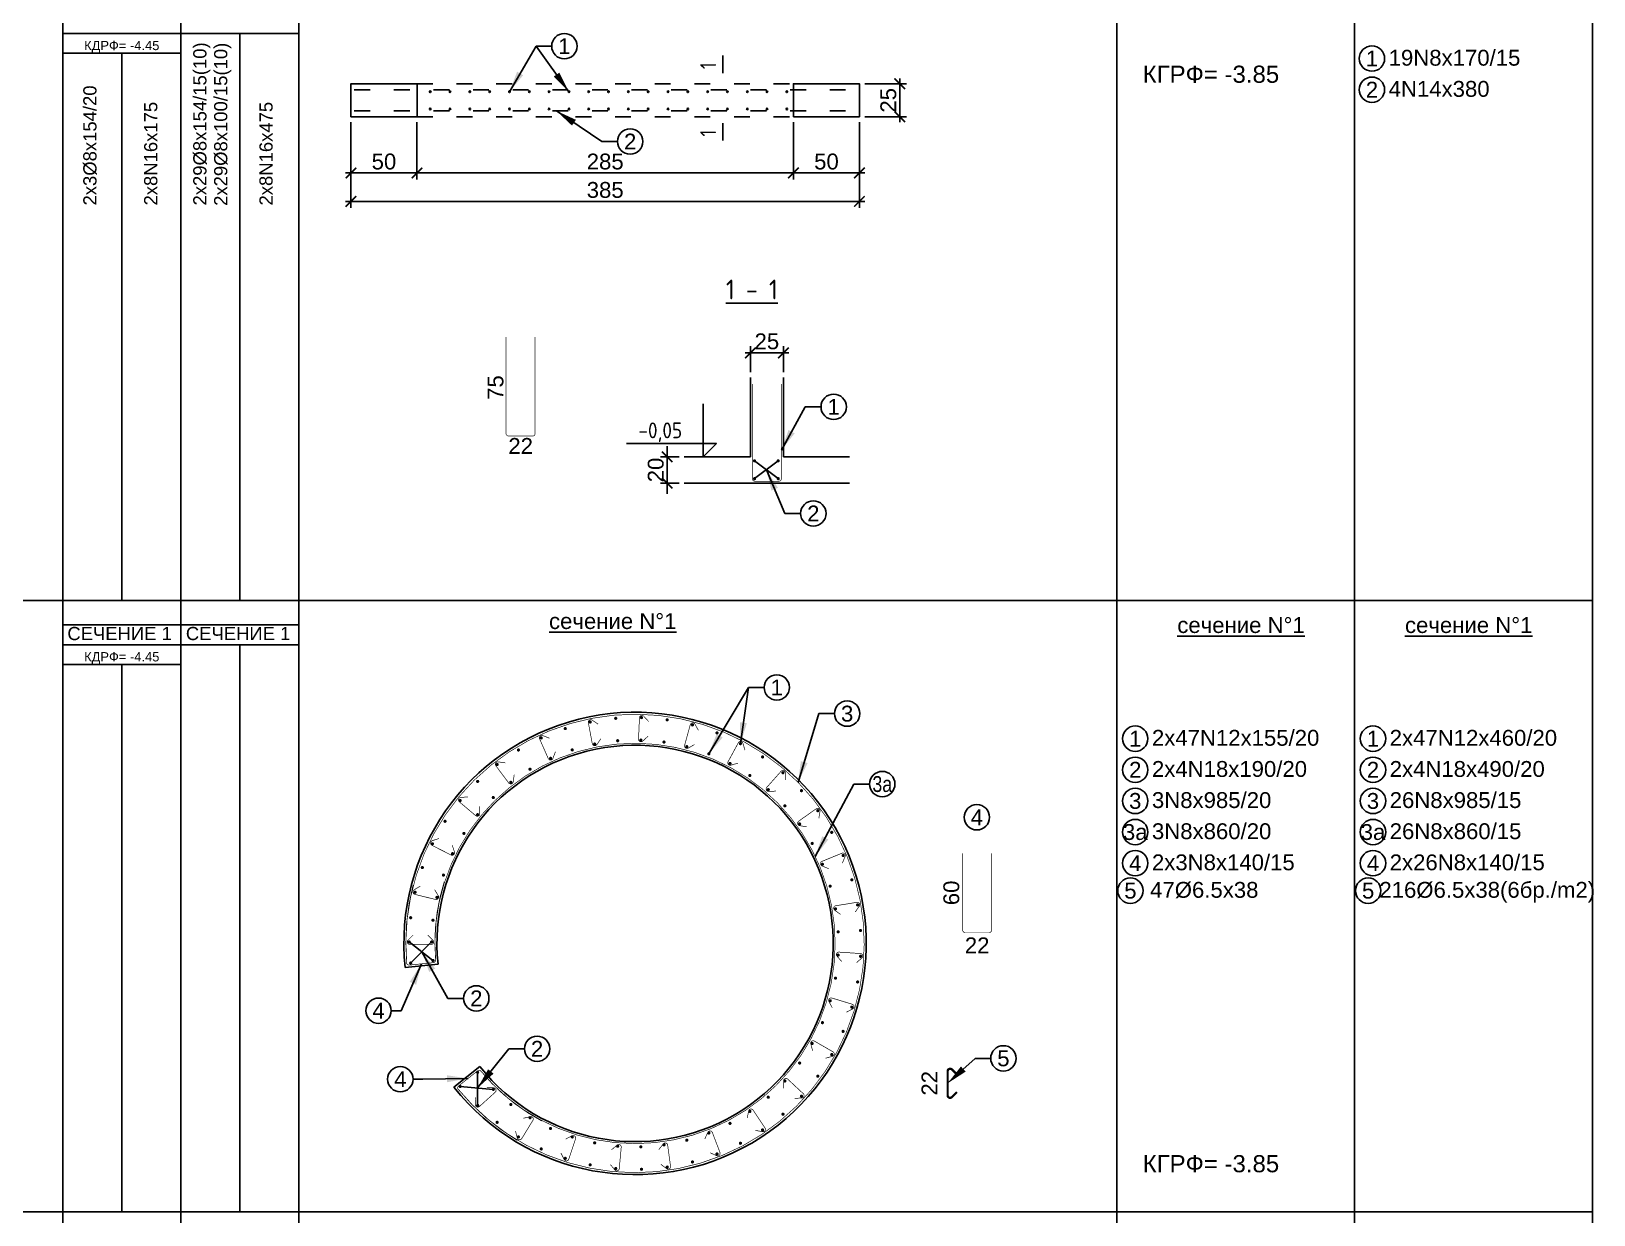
# Model space of a CAD drawing. Header units: millimetres. Extents: x 879 to 91735, y -13728 to 454.
# Drawn here: x 10263 to 11446, y -12273 to -11378 of the extents above; entities that cross this region are included whole.
import ezdxf
from ezdxf.enums import TextEntityAlignment as Align

# ---------------------------------------------------------------- set-up
doc = ezdxf.new("R2010")
doc.units = ezdxf.units.MM
doc.linetypes.add('ACAD_ISO03W100', pattern=[30, 12, -18])
for name, color, linetype in [('1K_SHA', 134, 'Continuous'), ('k_arm', 40, 'Continuous'), ('k_dim_arm', 54, 'Continuous'), ('k_nadpisi', 8, 'Continuous'), ('KTX', 1, 'Continuous'), ('KTXTXT', 4, 'Continuous')]:
    doc.layers.add(name, color=color, linetype=linetype)
doc.styles.add('ARIAL', font='ARIAL.TTF')
doc.styles.add('DIM', font='romans.shx', dxfattribs={"width": 0.85})
doc.styles.get("Standard").update_dxf_attribs({"font": 'TAHOMA.TTF'})
doc.dimstyles.new('k_', dxfattribs={"dimscale": 4, "dimtxt": 3, "dimasz": 2, "dimexe": 1.25, "dimexo": 1, "dimtad": 1, "dimdec": 1, "dimrnd": 0.5, "dimtxsty": 'Standard', "dimblk": 'ARCHTICK', "dimcen": 2.5, "dimdle": 1, "dimclrd": 8, "dimclre": 8, "dimclrt": 256, "dimadec": 1, "dimazin": 0, "dimtfac": 1, "dimtdec": 1, "dimtix": 1, "dimtmove": 0, "dimatfit": 3, "dimfxl": 0, "dimarcsym": 0})
doc.dimstyles.new('k_arm 1', dxfattribs={"dimscale": 5, "dimtxt": 2.4, "dimasz": 1.125, "dimexe": 1.25, "dimexo": 1.2, "dimgap": 1.6, "dimtad": 1, "dimdec": 0, "dimrnd": 0.5, "dimtxsty": 'Standard', "dimblk": 'ARCHTICK', "dimcen": 2.5, "dimse1": 1, "dimse2": 1, "dimsd1": 1, "dimsd2": 1, "dimclrd": 9, "dimclre": 8, "dimclrt": 256, "dimadec": 1, "dimazin": 0, "dimtfac": 1, "dimtdec": 0, "dimtix": 1, "dimtofl": 0, "dimtmove": 2, "dimatfit": 3, "dimfxl": 0, "dimarcsym": 0})
doc.dimstyles.new('k_zoni', dxfattribs={"dimscale": 4, "dimtxt": 2.5, "dimasz": 4, "dimexe": 0, "dimexo": 0, "dimtad": 1, "dimdec": 1, "dimrnd": 1, "dimtxsty": 'Standard', "dimcen": 2.5, "dimse1": 1, "dimse2": 1, "dimclrd": 256, "dimclre": 8, "dimclrt": 256, "dimadec": 1, "dimazin": 0, "dimtfac": 1, "dimtdec": 1, "dimtix": 1, "dimtmove": 0, "dimatfit": 3, "dimfxl": 0, "dimarcsym": 0})

# ---------------------------------------------------------------- blocks, each defined once
blk = doc.blocks.new('_ARCHTICK')
at = {"color": 0, "linetype": 'ByBlock', "const_width": 0.15}
blk.add_lwpolyline([(-0.5, -0.5), (0.5, 0.5)], dxfattribs=at)
blk = doc.blocks.new('*D1378')
at = {"layer": 'Defpoints', "color": 0}
for p in [(10505.2, -11442.5), (10555.2, -11442.5), (10555.2, -11485)]:
    blk.add_point(p, dxfattribs=at)
at = {"layer": 'k_nadpisi', "color": 8, "lineweight": -2}
for p, q in [((10505.2, -11446.5), (10505.2, -11490)), ((10555.2, -11446.5), (10555.2, -11490)), ((10501.2, -11485), (10559.2, -11485))]:
    blk.add_line(p, q, dxfattribs=at)
at = {"layer": 'k_nadpisi', "color": 8, "lineweight": -2, "xscale": 8, "yscale": 8, "zscale": 8, "rotation": 180}
blk.add_blockref('_ARCHTICK', (10505.2, -11485), dxfattribs=at)
at = {"layer": 'k_nadpisi', "color": 8, "lineweight": -2, "xscale": 8, "yscale": 8, "zscale": 8}
blk.add_blockref('_ARCHTICK', (10555.2, -11485), dxfattribs=at)
at = {"layer": 'k_nadpisi', "insert": (10530.2, -11476.4), "char_height": 12, "attachment_point": 5, "style": 'ARIAL'}
blk.add_mtext('50', dxfattribs=at)
blk = doc.blocks.new('*D1379')
at = {"layer": 'Defpoints', "color": 0}
for p in [(10555.2, -11442.5), (10840.2, -11442.5), (10840.2, -11485)]:
    blk.add_point(p, dxfattribs=at)
at = {"layer": 'k_nadpisi', "color": 8, "lineweight": -2}
for p, q in [((10555.2, -11446.5), (10555.2, -11490)), ((10840.2, -11446.5), (10840.2, -11490)), ((10551.2, -11485), (10844.2, -11485))]:
    blk.add_line(p, q, dxfattribs=at)
at = {"layer": 'k_nadpisi', "color": 8, "lineweight": -2, "xscale": 8, "yscale": 8, "zscale": 8, "rotation": 180}
blk.add_blockref('_ARCHTICK', (10555.2, -11485), dxfattribs=at)
at = {"layer": 'k_nadpisi', "color": 8, "lineweight": -2, "xscale": 8, "yscale": 8, "zscale": 8}
blk.add_blockref('_ARCHTICK', (10840.2, -11485), dxfattribs=at)
at = {"layer": 'k_nadpisi', "insert": (10697.7, -11476.4), "char_height": 12, "attachment_point": 5, "style": 'ARIAL'}
blk.add_mtext('285', dxfattribs=at)
blk = doc.blocks.new('*D1380')
at = {"layer": 'Defpoints', "color": 0}
for p in [(10840.2, -11442.5), (10890.2, -11442.5), (10890.2, -11485)]:
    blk.add_point(p, dxfattribs=at)
at = {"layer": 'k_nadpisi', "color": 8, "lineweight": -2}
for p, q in [((10840.2, -11446.5), (10840.2, -11490)), ((10890.2, -11446.5), (10890.2, -11490)), ((10836.2, -11485), (10894.2, -11485))]:
    blk.add_line(p, q, dxfattribs=at)
at = {"layer": 'k_nadpisi', "color": 8, "lineweight": -2, "xscale": 8, "yscale": 8, "zscale": 8, "rotation": 180}
blk.add_blockref('_ARCHTICK', (10840.2, -11485), dxfattribs=at)
at = {"layer": 'k_nadpisi', "color": 8, "lineweight": -2, "xscale": 8, "yscale": 8, "zscale": 8}
blk.add_blockref('_ARCHTICK', (10890.2, -11485), dxfattribs=at)
at = {"layer": 'k_nadpisi', "insert": (10865.2, -11476.4), "char_height": 12, "attachment_point": 5, "style": 'ARIAL'}
blk.add_mtext('50', dxfattribs=at)
blk = doc.blocks.new('*D1381')
at = {"layer": 'Defpoints', "color": 0}
for p in [(10505.2, -11442.5), (10890.2, -11442.5), (10890.2, -11506.5)]:
    blk.add_point(p, dxfattribs=at)
at = {"layer": 'k_nadpisi', "color": 8, "lineweight": -2}
for p, q in [((10505.2, -11446.5), (10505.2, -11511.5)), ((10890.2, -11446.5), (10890.2, -11511.5)), ((10501.2, -11506.5), (10894.2, -11506.5))]:
    blk.add_line(p, q, dxfattribs=at)
at = {"layer": 'k_nadpisi', "color": 8, "lineweight": -2, "xscale": 8, "yscale": 8, "zscale": 8, "rotation": 180}
blk.add_blockref('_ARCHTICK', (10505.2, -11506.5), dxfattribs=at)
at = {"layer": 'k_nadpisi', "color": 8, "lineweight": -2, "xscale": 8, "yscale": 8, "zscale": 8}
blk.add_blockref('_ARCHTICK', (10890.2, -11506.5), dxfattribs=at)
at = {"layer": 'k_nadpisi', "insert": (10697.7, -11497.9), "char_height": 12, "attachment_point": 5, "style": 'ARIAL'}
blk.add_mtext('385', dxfattribs=at)
blk = doc.blocks.new('*D1382')
at = {"layer": 'Defpoints', "color": 0}
for p in [(10890.2, -11417.5), (10890.2, -11442.5), (10920.7, -11442.5)]:
    blk.add_point(p, dxfattribs=at)
at = {"layer": 'k_nadpisi', "color": 8, "lineweight": -2}
for p, q in [((10920.7, -11413.5), (10920.7, -11446.5)), ((10894.2, -11417.5), (10925.7, -11417.5)), ((10894.2, -11442.5), (10925.7, -11442.5))]:
    blk.add_line(p, q, dxfattribs=at)
at = {"layer": 'k_nadpisi', "color": 8, "lineweight": -2, "xscale": 8, "yscale": 8, "zscale": 8}
for p, rotation in [((10920.7, -11417.5), 90), ((10920.7, -11442.5), 270)]:
    blk.add_blockref('_ARCHTICK', p, dxfattribs=dict(at, rotation=rotation))
at = {"layer": 'k_nadpisi', "insert": (10912.1, -11430), "char_height": 12, "attachment_point": 5, "rotation": 90, "style": 'ARIAL'}
blk.add_mtext('25', dxfattribs=at)
blk = doc.blocks.new('*D1397')
at = {"layer": 'Defpoints', "color": 0}
for p in [(10757.6, -11699.8), (10744.6, -11719.8), (10757.6, -11719.8)]:
    blk.add_point(p, dxfattribs=at)
at = {"layer": 'k_nadpisi', "color": 8, "lineweight": -2}
for p, q in [((10744.6, -11699.8), (10744.6, -11691.8)), ((10753.6, -11699.8), (10739.6, -11699.8)), ((10744.6, -11699.8), (10744.6, -11719.8)), ((10753.6, -11719.8), (10739.6, -11719.8)), ((10744.6, -11719.8), (10744.6, -11727.8))]:
    blk.add_line(p, q, dxfattribs=at)
at = {"layer": 'k_nadpisi', "color": 8, "lineweight": -2, "xscale": 8, "yscale": 8, "zscale": 8}
for p, rotation in [((10744.6, -11699.8), 270), ((10744.6, -11719.8), 90)]:
    blk.add_blockref('_ARCHTICK', p, dxfattribs=dict(at, rotation=rotation))
at = {"layer": 'k_nadpisi', "insert": (10736, -11709.8), "char_height": 12, "attachment_point": 5, "rotation": 90, "style": 'ARIAL'}
blk.add_mtext('20', dxfattribs=at)
blk = doc.blocks.new('*D1398')
at = {"layer": 'Defpoints', "color": 0}
for p in [(10832.6, -11621.2), (10807.6, -11639.8), (10832.6, -11639.8)]:
    blk.add_point(p, dxfattribs=at)
at = {"layer": 'k_nadpisi', "color": 8, "lineweight": -2}
for p, q in [((10807.6, -11635.8), (10807.6, -11616.2)), ((10832.6, -11635.8), (10832.6, -11616.2)), ((10803.6, -11621.2), (10836.6, -11621.2))]:
    blk.add_line(p, q, dxfattribs=at)
at = {"layer": 'k_nadpisi', "color": 8, "lineweight": -2, "xscale": 8, "yscale": 8, "zscale": 8, "rotation": 180}
blk.add_blockref('_ARCHTICK', (10807.6, -11621.2), dxfattribs=at)
at = {"layer": 'k_nadpisi', "color": 8, "lineweight": -2, "xscale": 8, "yscale": 8, "zscale": 8}
blk.add_blockref('_ARCHTICK', (10832.6, -11621.2), dxfattribs=at)
at = {"layer": 'k_nadpisi', "insert": (10820.1, -11612.5), "char_height": 12, "attachment_point": 5, "style": 'ARIAL'}
blk.add_mtext('25', dxfattribs=at)
blk = doc.blocks.new('*D1399')
at = {"layer": 'Defpoints', "color": 0}
for p in [(10622.7, -11609.1), (10622.7, -11684.1), (10633.7, -11684.1)]:
    blk.add_point(p, dxfattribs=at)
at = {"layer": 'k_nadpisi', "insert": (10614.7, -11647.4), "char_height": 12, "attachment_point": 5, "rotation": 90, "style": 'ARIAL'}
blk.add_mtext('75', dxfattribs=at)
blk = doc.blocks.new('*D1400')
at = {"layer": 'Defpoints', "color": 0}
for p in [(10622.7, -11682.2), (10644.7, -11682.2), (10644.7, -11705.7)]:
    blk.add_point(p, dxfattribs=at)
at = {"layer": 'k_nadpisi', "insert": (10633.7, -11691.6), "char_height": 12, "attachment_point": 5, "style": 'ARIAL'}
blk.add_mtext('22', dxfattribs=at)
blk = doc.blocks.new('*D1422')
at = {"layer": 'Defpoints', "color": 0}
for p in [(10968.3, -11999.9), (10968.3, -12059.9), (10979.3, -12059.9)]:
    blk.add_point(p, dxfattribs=at)
at = {"layer": 'k_nadpisi', "insert": (10959.8, -12029.9), "char_height": 12, "attachment_point": 5, "rotation": 90, "style": 'ARIAL'}
blk.add_mtext('60', dxfattribs=at)
blk = doc.blocks.new('*D1423')
at = {"layer": 'Defpoints', "color": 0}
for p in [(10968.3, -12043.1), (10990.3, -12043.1), (10990.3, -12083.7)]:
    blk.add_point(p, dxfattribs=at)
at = {"layer": 'k_nadpisi', "insert": (10979.3, -12069.6), "char_height": 12, "attachment_point": 5, "style": 'ARIAL'}
blk.add_mtext('22', dxfattribs=at)
blk = doc.blocks.new('*D1424')
at = {"layer": 'Defpoints', "color": 0}
for p in [(10958.8, -12163), (10957.2, -12185), (10958.8, -12185)]:
    blk.add_point(p, dxfattribs=at)
at = {"layer": 'k_nadpisi', "insert": (10943.2, -12174), "char_height": 12, "attachment_point": 5, "rotation": 90, "style": 'ARIAL'}
blk.add_mtext('22', dxfattribs=at)

msp = doc.modelspace()

# ---------------------------------------------------------------- linework, layer by layer
at = {"layer": '1K_SHA'}
for points in [[(10505.225, -11442.504), (10555.225, -11442.504), (10555.225, -11417.504), (10505.225, -11417.504)], [(10840.225, -11442.504), (10890.225, -11442.504), (10890.225, -11417.504), (10840.225, -11417.504)]]:
    msp.add_lwpolyline(points, close=True, dxfattribs=at)
at = {"layer": '1K_SHA', "linetype": 'ACAD_ISO03W100'}
for points in [[(10555.225, -11417.504), (10840.225, -11417.504)], [(10555.225, -11442.504), (10840.225, -11442.504)]]:
    msp.add_lwpolyline(points, dxfattribs=at)
at = {"layer": '1K_SHA'}
for points in [[(10807.583, -11639.81), (10807.583, -11699.81)], [(10832.583, -11699.81), (10832.583, -11639.81)], [(10807.583, -11699.81), (10757.583, -11699.81)], [(10832.583, -11699.81), (10882.583, -11699.81)], [(10882.583, -11719.81), (10757.583, -11719.81)], [(10546.257, -12086.408), (10571.121, -12083.801)], [(10583.177, -12176.884), (10602.766, -12161.352)]]:
    msp.add_lwpolyline(points, dxfattribs=at)
for radius in [175, 150]:
    msp.add_arc((10720.303, -12068.158), radius, 218.410424, 185.985851, dxfattribs=at)
at = {"layer": 'k_arm', "color": 2, "linetype": 'ACAD_ISO03W100'}
for points in [[(10507.725, -11422.003), (10887.725, -11422.013)], [(10507.725, -11438.005), (10887.725, -11437.994)]]:
    msp.add_lwpolyline(points, dxfattribs=at)
at = {"layer": 'k_arm', "flags": 128}
for points in [[(10564.625, -11423.504, 1), (10565.825, -11423.504, 1)], [(10579.625, -11423.504, 1), (10580.825, -11423.504, 1)], [(10594.625, -11423.504, 1), (10595.825, -11423.504, 1)], [(10609.625, -11423.504, 1), (10610.825, -11423.504, 1)], [(10624.625, -11423.504, 1), (10625.825, -11423.504, 1)], [(10639.625, -11423.504, 1), (10640.825, -11423.504, 1)], [(10654.625, -11423.504, 1), (10655.825, -11423.504, 1)], [(10669.625, -11423.504, 1), (10670.825, -11423.504, 1)], [(10684.625, -11423.504, 1), (10685.825, -11423.504, 1)], [(10699.625, -11423.504, 1), (10700.825, -11423.504, 1)], [(10714.625, -11423.504, 1), (10715.825, -11423.504, 1)], [(10729.625, -11423.504, 1), (10730.825, -11423.504, 1)], [(10744.625, -11423.504, 1), (10745.825, -11423.504, 1)], [(10759.625, -11423.504, 1), (10760.825, -11423.504, 1)], [(10774.625, -11423.504, 1), (10775.825, -11423.504, 1)], [(10789.625, -11423.504, 1), (10790.825, -11423.504, 1)], [(10804.625, -11423.504, 1), (10805.825, -11423.504, 1)], [(10819.625, -11423.504, 1), (10820.825, -11423.504, 1)], [(10834.625, -11423.504, 1), (10835.825, -11423.504, 1)], [(10564.625, -11436.504, -1), (10565.825, -11436.504, -1)], [(10579.625, -11436.504, -1), (10580.825, -11436.504, -1)], [(10594.625, -11436.504, -1), (10595.825, -11436.504, -1)], [(10609.625, -11436.504, -1), (10610.825, -11436.504, -1)], [(10624.625, -11436.504, -1), (10625.825, -11436.504, -1)], [(10639.625, -11436.504, -1), (10640.825, -11436.504, -1)], [(10654.625, -11436.504, -1), (10655.825, -11436.504, -1)], [(10669.625, -11436.504, -1), (10670.825, -11436.504, -1)], [(10684.625, -11436.504, -1), (10685.825, -11436.504, -1)], [(10699.625, -11436.504, -1), (10700.825, -11436.504, -1)], [(10714.625, -11436.504, -1), (10715.825, -11436.504, -1)], [(10729.625, -11436.504, -1), (10730.825, -11436.504, -1)], [(10744.625, -11436.504, -1), (10745.825, -11436.504, -1)], [(10759.625, -11436.504, -1), (10760.825, -11436.504, -1)], [(10774.625, -11436.504, -1), (10775.825, -11436.504, -1)], [(10789.625, -11436.504, -1), (10790.825, -11436.504, -1)], [(10804.625, -11436.504, -1), (10805.825, -11436.504, -1)], [(10819.625, -11436.504, -1), (10820.825, -11436.504, -1)], [(10834.625, -11436.504, -1), (10835.825, -11436.504, -1)]]:
    msp.add_lwpolyline(points, format="xyb", close=True, dxfattribs=at)
at = {"layer": 'k_arm', "color": 2, "const_width": 0.5}
for points in [[(10644.655, -11609.111), (10644.655, -11682.236, -0.41421356), (10642.78, -11684.111), (10624.53, -11684.111, -0.41421356), (10622.655, -11682.236), (10622.655, -11609.111)], [(10831.083, -11644.81), (10831.083, -11716.435, -0.41421356), (10829.208, -11718.31), (10810.958, -11718.31, -0.41421356), (10809.083, -11716.435), (10809.083, -11644.81)], [(10585.919, -12177.9, 6.67605022), (10547.506, -12083.763, 6.67605022)], [(10694.4, -11913.196), (10691.322, -11917.702, -0.66817864), (10687.931, -11916.992), (10684.924, -11901.022, -0.66817864), (10687.825, -11899.127), (10692.331, -11902.205)], [(10730.1, -11911.352), (10726.083, -11915.046, -0.66817864), (10722.94, -11913.587), (10723.621, -11897.351, -0.66817864), (10726.875, -11896.161), (10730.568, -11900.178)], [(10660.042, -11923.063), (10658.062, -11928.148, -0.66817864), (10654.598, -11928.222), (10648.059, -11913.346, -0.66817864), (10650.456, -11910.844), (10655.541, -11912.824)], [(10765.292, -11917.625), (10760.544, -11920.315, -0.66817864), (10757.813, -11918.184), (10762.146, -11902.522, -0.66817864), (10765.585, -11902.098), (10768.275, -11906.846)], [(10603.16, -12164.23, 6.62869966), (10569.389, -12081.469, 6.62869966)], [(10798.156, -11931.691), (10792.922, -11933.239, -0.66817864), (10790.744, -11930.545), (10798.505, -11916.268, -0.66817864), (10801.95, -11916.632), (10803.497, -11921.865)], [(10628.803, -11940.44), (10628.024, -11945.842, -0.66817864), (10624.666, -11946.697), (10614.934, -11933.684, -0.66817864), (10616.703, -11930.705), (10622.104, -11931.484)], [(10826.989, -11952.822), (10821.541, -11953.146, -0.66817864), (10820.028, -11950.03), (10830.815, -11937.877, -0.66817864), (10834.089, -11939.011), (10834.413, -11944.458)], [(10602.301, -11964.43), (10602.763, -11969.868, -0.66817864), (10599.686, -11971.46), (10587.263, -11960.983, -0.66817864), (10588.313, -11957.682), (10593.751, -11957.22)], [(10850.299, -11979.924), (10844.919, -11979.008, -0.66817864), (10844.149, -11975.63), (10857.405, -11966.231, -0.66817864), (10860.338, -11968.075), (10859.422, -11973.455)], [(10581.907, -11993.789), (10583.587, -11998.982, -0.66817864), (10580.949, -12001.228), (10566.48, -11993.831, -0.66817864), (10566.757, -11990.378), (10571.949, -11988.698)], [(10866.879, -12011.593), (10861.846, -12009.485, -0.66817864), (10861.86, -12006.021), (10876.897, -11999.861, -0.66817864), (10879.337, -12002.32), (10877.229, -12007.354)], [(10990.33, -11999.874), (10990.33, -12057.999, -0.41421356), (10988.455, -12059.874), (10970.205, -12059.874, -0.41421356), (10968.33, -12057.999), (10968.33, -11999.874)], [(10568.559, -12027.442), (10571.382, -12032.112, -0.66817864), (10569.329, -12034.903), (10553.551, -12031.014, -0.66817864), (10553.03, -12027.589), (10557.7, -12024.766)], [(10875.872, -12046.191), (10871.445, -12042.999, -0.66817864), (10872.242, -12039.628), (10888.282, -12037.026, -0.66817864), (10890.103, -12039.974), (10886.912, -12044.4)], [(10563.439, -12061.828), (10567.298, -12065.687, -0.66817864), (10565.972, -12068.887), (10549.722, -12068.887, -0.66817864), (10548.396, -12065.687), (10552.255, -12061.828)], [(10876.811, -12081.926), (10873.22, -12077.816, -0.66817864), (10874.758, -12074.712), (10890.971, -12075.804, -0.66817864), (10892.079, -12079.086), (10887.97, -12082.677)], [(10869.648, -12116.948), (10867.079, -12112.133, -0.66817864), (10869.279, -12109.457), (10884.826, -12114.185, -0.66817864), (10885.163, -12117.633), (10880.348, -12120.202)], [(10854.753, -12149.444), (10853.339, -12144.173, -0.66817864), (10856.087, -12142.063), (10870.163, -12150.184, -0.66817864), (10869.711, -12153.619), (10864.441, -12155.033)], [(10832.899, -12177.732), (10832.713, -12172.278, -0.66817864), (10835.866, -12170.844), (10847.742, -12181.937, -0.66817864), (10846.526, -12185.181), (10841.072, -12185.367)], [(10607.875, -12177.179), (10613.325, -12177.45, -0.66817864), (10614.49, -12180.713), (10602.442, -12191.617, -0.66817864), (10599.311, -12190.134), (10599.583, -12184.683)], [(10805.215, -12200.348), (10806.267, -12194.993, -0.66817864), (10809.663, -12194.309), (10818.724, -12207.799, -0.66817864), (10816.806, -12210.684), (10811.451, -12209.633)], [(10635.636, -12200.505), (10640.941, -12199.225, -0.66817864), (10642.981, -12202.026), (10634.506, -12215.891, -0.66817864), (10631.083, -12215.353), (10629.803, -12210.048)], [(10667.745, -12216.218), (10672.623, -12213.772, -0.66817864), (10675.243, -12216.039), (10670.122, -12231.461, -0.66817864), (10666.666, -12231.711), (10664.22, -12226.832)], [(10738.321, -12224.234), (10741.624, -12219.889, -0.66817864), (10744.974, -12220.771), (10747.168, -12236.872, -0.66817864), (10744.176, -12238.618), (10739.831, -12235.315)], [(10773.136, -12216.121), (10775.371, -12211.142, -0.66817864), (10778.834, -12211.244), (10784.61, -12226.432, -0.66817864), (10782.09, -12228.809), (10777.111, -12226.574)], [(10702.574, -12224.267), (10706.773, -12220.781, -0.66817864), (10709.838, -12222.397), (10708.335, -12238.578, -0.66817864), (10705.025, -12239.602), (10701.54, -12235.403)]]:
    msp.add_lwpolyline(points, format="xyb", dxfattribs=at)
at = {"layer": 'k_arm', "const_width": 1.2, "flags": 128}
for points in [[(10810.166, -11702.862, 1), (10811.366, -11702.862, 1)], [(10828.098, -11702.862, 1), (10829.298, -11702.862, 1)], [(10810.166, -11716.356, 1), (10811.366, -11716.356, 1)], [(10828.098, -11716.356, 1), (10829.298, -11716.356, 1)], [(10686.225, -11899.976, 1), (10686.463, -11901.152, 1)], [(10705.619, -11897.188, 1), (10705.721, -11898.383, 1)], [(10725.204, -11896.628, 1), (10725.169, -11897.828, 1)], [(10744.725, -11898.305, 1), (10744.554, -11899.493, 1)], [(10649.018, -11912.065, 1), (10649.517, -11913.157, 1)], [(10667.276, -11904.957, 1), (10667.647, -11906.098, 1)], [(10763.927, -11902.196, 1), (10763.622, -11903.356, 1)], [(10782.561, -11908.25, 1), (10782.126, -11909.369, 1)], [(10631.69, -11921.209, 1), (10632.309, -11922.236, 1)], [(10672.529, -11921.125, 1), (10672.9, -11922.266, 1)], [(10689.601, -11916.637, 1), (10689.84, -11917.814, 1)], [(10707.073, -11914.125, 1), (10707.176, -11915.321, 1)], [(10724.718, -11913.621, 1), (10724.684, -11914.821, 1)], [(10742.305, -11915.132, 1), (10742.134, -11916.32, 1)], [(10759.605, -11918.637, 1), (10759.3, -11919.798, 1)], [(10776.393, -11924.092, 1), (10775.958, -11925.21, 1)], [(10800.383, -11916.39, 1), (10799.823, -11917.451, 1)], [(10615.516, -11932.268, 1), (10616.249, -11933.218, 1)], [(10640.468, -11935.767, 1), (10641.088, -11936.794, 1)], [(10656.08, -11927.529, 1), (10656.579, -11928.621, 1)], [(10792.45, -11931.425, 1), (10791.89, -11932.486, 1)], [(10817.162, -11926.507, 1), (10816.484, -11927.498, 1)], [(10600.709, -11945.098, 1), (10601.545, -11945.959, 1)], [(10625.897, -11945.73, 1), (10626.63, -11946.68, 1)], [(10807.566, -11940.54, 1), (10806.889, -11941.531, 1)], [(10832.677, -11938.472, 1), (10831.892, -11939.379, 1)], [(10587.461, -11959.533, 1), (10588.39, -11960.293, 1)], [(10612.557, -11957.29, 1), (10613.393, -11958.15, 1)], [(10821.545, -11951.319, 1), (10820.759, -11952.226, 1)], [(10846.728, -11952.127, 1), (10845.844, -11952.938, 1)], [(10600.621, -11970.295, 1), (10601.55, -11971.054, 1)], [(10834.203, -11963.622, 1), (10833.319, -11964.433, 1)], [(10859.131, -11967.294, 1), (10858.16, -11968, 1)], [(10575.944, -11975.384, 1), (10576.954, -11976.033, 1)], [(10845.377, -11977.287, 1), (10844.407, -11977.992, 1)], [(10869.723, -11983.777, 1), (10868.678, -11984.367, 1)], [(10566.31, -11992.445, 1), (10567.387, -11992.974, 1)], [(10590.246, -11984.575, 1), (10591.255, -11985.224, 1)], [(10854.921, -11992.136, 1), (10853.876, -11992.726, 1)], [(10581.566, -11999.945, 1), (10582.642, -12000.475, 1)], [(10878.368, -12001.359, 1), (10877.263, -12001.827, 1)], [(10558.683, -12010.492, 1), (10559.813, -12010.895, 1)], [(10574.694, -12016.205, 1), (10575.824, -12016.608, 1)], [(10862.709, -12007.977, 1), (10861.604, -12008.444, 1)], [(10553.163, -12029.291, 1), (10554.332, -12029.563, 1)], [(10868.641, -12024.602, 1), (10867.49, -12024.94, 1)], [(10884.952, -12019.813, 1), (10883.801, -12020.151, 1)], [(10569.721, -12033.142, 1), (10570.89, -12033.414, 1)], [(10872.639, -12041.796, 1), (10871.457, -12042, 1)], [(10889.39, -12038.897, 1), (10888.208, -12039.101, 1)], [(10549.822, -12048.597, 1), (10551.014, -12048.734, 1)], [(10566.711, -12050.535, 1), (10567.903, -12050.672, 1)], [(10548.703, -12067.033, 1), (10549.903, -12067.033, 1)], [(10565.703, -12067.033, 1), (10566.903, -12067.033, 1)], [(10874.651, -12059.332, 1), (10873.453, -12059.401, 1)], [(10891.623, -12058.362, 1), (10890.425, -12058.43, 1)], [(10874.651, -12076.984, 1), (10873.453, -12076.916, 1)], [(10891.623, -12077.955, 1), (10890.425, -12077.886, 1)], [(10549.822, -12083.058, 1), (10551.014, -12082.921, 1)], [(10566.711, -12081.12, 1), (10567.903, -12080.983, 1)], [(10872.639, -12094.521, 1), (10871.457, -12094.316, 1)], [(10889.39, -12097.42, 1), (10888.208, -12097.215, 1)], [(10868.641, -12111.714, 1), (10867.49, -12111.376, 1)], [(10884.952, -12116.504, 1), (10883.801, -12116.165, 1)], [(10862.709, -12128.339, 1), (10861.604, -12127.872, 1)], [(10878.368, -12134.957, 1), (10877.263, -12134.49, 1)], [(10854.921, -12144.18, 1), (10853.876, -12143.59, 1)], [(10845.377, -12159.03, 1), (10844.407, -12158.325, 1)], [(10869.723, -12152.54, 1), (10868.678, -12151.95, 1)], [(10600.621, -12166.022, 1), (10601.55, -12165.262, 1)], [(10834.203, -12172.695, 1), (10833.319, -12171.883, 1)], [(10859.131, -12169.022, 1), (10858.16, -12168.317, 1)], [(10587.461, -12176.783, 1), (10588.39, -12176.024, 1)], [(10612.557, -12179.027, 1), (10613.393, -12178.166, 1)], [(10821.545, -12184.997, 1), (10820.759, -12184.09, 1)], [(10846.728, -12184.19, 1), (10845.844, -12183.378, 1)], [(10600.709, -12191.218, 1), (10601.545, -12190.358, 1)], [(10625.897, -12190.586, 1), (10626.63, -12189.636, 1)], [(10807.566, -12195.776, 1), (10806.889, -12194.786, 1)], [(10615.516, -12204.049, 1), (10616.249, -12203.098, 1)], [(10640.468, -12200.55, 1), (10641.088, -12199.522, 1)], [(10656.08, -12208.787, 1), (10656.579, -12207.696, 1)], [(10792.45, -12204.892, 1), (10791.89, -12203.83, 1)], [(10832.677, -12197.845, 1), (10831.892, -12196.938, 1)], [(10631.69, -12215.108, 1), (10632.309, -12214.08, 1)], [(10672.529, -12215.192, 1), (10672.9, -12214.05, 1)], [(10689.601, -12219.679, 1), (10689.84, -12218.503, 1)], [(10742.305, -12221.185, 1), (10742.134, -12219.997, 1)], [(10759.605, -12217.679, 1), (10759.3, -12216.519, 1)], [(10776.393, -12212.224, 1), (10775.958, -12211.106, 1)], [(10800.383, -12219.927, 1), (10799.823, -12218.866, 1)], [(10817.162, -12209.809, 1), (10816.484, -12208.819, 1)], [(10649.018, -12224.251, 1), (10649.517, -12223.16, 1)], [(10667.276, -12231.36, 1), (10667.647, -12230.218, 1)], [(10707.073, -12222.191, 1), (10707.176, -12220.996, 1)], [(10724.718, -12222.695, 1), (10724.684, -12221.496, 1)], [(10782.561, -12228.066, 1), (10782.126, -12226.948, 1)], [(10686.225, -12236.34, 1), (10686.463, -12235.164, 1)], [(10705.619, -12239.129, 1), (10705.721, -12237.933, 1)], [(10725.204, -12239.688, 1), (10725.169, -12238.489, 1)], [(10744.725, -12238.012, 1), (10744.554, -12236.824, 1)], [(10763.927, -12234.121, 1), (10763.622, -12232.96, 1)]]:
    msp.add_lwpolyline(points, format="xyb", close=True, dxfattribs=at)
at = {"layer": 'k_arm', "color": 2}
msp.add_lwpolyline([(10575.785, -12021.474, 0.5, 0.5, 0.09912135), (10569.277, -12080.6, 0.5, 0.5, -0.41421356), (10567.608, -12082.661, 0.5, 0.5, 0), (10549.458, -12084.564, 0.5, 0.5, -0.41421356), (10547.397, -12082.895, 0.5, 0.5, -0.0858465), (10552.195, -12023.948, 0, 0, 0)], format="xyseb", dxfattribs=at)
at = {"layer": 'k_arm'}
for points in [[(10549.303, -12067.033), (10567.307, -12081.052)], [(10550.418, -12082.99), (10566.303, -12067.033)]]:
    msp.add_lwpolyline(points, dxfattribs=at)
at = {"layer": 'k_dim_arm'}
for points in [[(10810.766, -11702.862), (10828.698, -11716.356)], [(10828.698, -11702.862), (10810.766, -11716.356)], [(10601.127, -12190.788), (10601.085, -12165.642)], [(10587.925, -12176.403), (10612.975, -12178.597)]]:
    msp.add_lwpolyline(points, dxfattribs=at)
msp.add_lwpolyline([(10649.703, -12202.622, 0.5, 0.5, -0.09912135), (10603.688, -12164.928, 0.5, 0.5, 0.41421356), (10601.054, -12164.624, 0.5, 0.5, 0), (10586.753, -12175.963, 0.5, 0.5, 0.41421356), (10586.449, -12178.597, 0.5, 0.5, 0.0858465), (10631.117, -12217.359, 0, 0, 0)], format="xyseb", dxfattribs=at)
at = {"layer": 'k_dim_arm', "const_width": 1.75, "flags": 128}
msp.add_lwpolyline([(10964.027, -12180.6), (10960.168, -12184.458, -0.66817864), (10956.967, -12183.133), (10956.967, -12164.883, -0.66817864), (10960.168, -12163.557), (10964.027, -12167.416)], format="xyb", dxfattribs=at)
at = {"layer": 'k_dim_arm'}
for centre in [(10666.794, -11389.03), (11278.203, -11398.399), (11278.203, -11421.963), (10716.594, -11461.179), (10870.679, -11661.994), (10855.268, -11742.684), (10827.61, -11874.393), (10880.878, -11894.202), (11098.986, -11913.152), (11278.986, -11913.152), (11098.986, -11936.716), (11278.986, -11936.716), (10907.478, -11947.508), (11098.986, -11960.28), (11278.986, -11960.28), (10979.08, -11972.674), (11098.986, -11983.844), (11278.986, -11983.844), (11098.986, -12007.408), (11278.986, -12007.408), (11095.322, -12028.209), (11275.322, -12028.209), (10600.124, -12109.745), (10526.11, -12119.053), (10646.134, -12147.89), (10999.173, -12155.129), (10542.6, -12170.921)]:
    msp.add_circle(centre, 9.6, dxfattribs=at)
at = {"layer": 'k_nadpisi'}
for p, q in [((10465.705, -11379.399), (10286.96, -11379.399)), ((10421.019, -11808.709), (10421.019, -11379.399)), ((10376.333, -11394.399), (10286.96, -11394.399)), ((10331.647, -11808.709), (10331.647, -11394.399)), ((10465.705, -11842.051), (10286.96, -11842.051)), ((10421.019, -12271.361), (10421.019, -11842.051)), ((10376.333, -11857.051), (10286.96, -11857.051)), ((10331.647, -12271.361), (10331.647, -11857.051))]:
    msp.add_line(p, q, dxfattribs=at)
for points in [[(9550.406, -11346.057), (10286.96, -11346.057), (10286.96, -11808.709), (9550.406, -11808.709)], [(10465.705, -11346.057), (11085.09, -11346.057), (11085.09, -11808.709), (10465.705, -11808.709)], [(11085.09, -11808.709), (11265.09, -11808.709), (11265.09, -11346.057), (11085.09, -11346.057)], [(11265.09, -11808.709), (11445.09, -11808.709), (11445.09, -11346.057), (11265.09, -11346.057)], [(10286.96, -11364.399), (10376.333, -11364.399), (10376.333, -11808.709), (10286.96, -11808.709)], [(10376.333, -11364.399), (10465.705, -11364.399), (10465.705, -11808.709), (10376.333, -11808.709)], [(9550.406, -11808.709), (10286.96, -11808.709), (10286.96, -12271.361), (9550.406, -12271.361)], [(10286.96, -11808.709), (10376.333, -11808.709), (10376.333, -11827.051), (10286.96, -11827.051)], [(10376.333, -11808.709), (10465.705, -11808.709), (10465.705, -11827.051), (10376.333, -11827.051)], [(10465.705, -11808.709), (11085.09, -11808.709), (11085.09, -12271.361), (10465.705, -12271.361)], [(11085.09, -12271.361), (11265.09, -12271.361), (11265.09, -11808.709), (11085.09, -11808.709)], [(11265.09, -12271.361), (11445.09, -12271.361), (11445.09, -11808.709), (11265.09, -11808.709)], [(10286.96, -11827.051), (10376.333, -11827.051), (10376.333, -12271.361), (10286.96, -12271.361)], [(10376.333, -11827.051), (10465.705, -11827.051), (10465.705, -12271.361), (10376.333, -12271.361)], [(9550.406, -12271.361), (10286.96, -12271.361), (10286.96, -12448.107), (9550.406, -12448.107)], [(10286.96, -12271.361), (10376.333, -12271.361), (10376.333, -12289.703), (10286.96, -12289.703)], [(10376.333, -12271.361), (10465.705, -12271.361), (10465.705, -12289.703), (10376.333, -12289.703)], [(10465.705, -12271.361), (11085.09, -12271.361), (11085.09, -12448.107), (10465.705, -12448.107)], [(11085.09, -12448.107), (11265.09, -12448.107), (11265.09, -12271.361), (11085.09, -12271.361)], [(11265.09, -12448.107), (11445.09, -12448.107), (11445.09, -12271.361), (11265.09, -12271.361)]]:
    msp.add_lwpolyline(points, close=True, dxfattribs=at)
for points in [[(10376.333, -11378.866), (10376.333, -11808.709), (10286.96, -11808.709), (10286.96, -11346.057)], [(10376.333, -11841.518), (10376.333, -12271.361), (10286.96, -12271.361), (10286.96, -11808.709)], [(10376.333, -12304.17), (10376.333, -12448.107), (10286.96, -12448.107), (10286.96, -12271.361)]]:
    msp.add_lwpolyline(points, dxfattribs=at)
at = {"layer": 'KTX'}
for p, q in [((10786.635, -11409.395), (10786.635, -11396.195)), ((10786.635, -11460.468), (10786.635, -11447.268))]:
    msp.add_line(p, q, dxfattribs=at)
msp.add_lwpolyline([(10771.949, -11659.81), (10771.949, -11699.81), (10781.949, -11689.81), (10713.949, -11689.81)], dxfattribs=at)

# ---------------------------------------------------------------- texts
at = {"layer": 'k_dim_arm', "style": 'ARIAL'}
for s, p in [('1', (10666.794, -11389.03)), ('1', (11278.203, -11398.399)), ('2', (11278.203, -11421.963)), ('2', (10716.594, -11461.228)), ('1', (10870.679, -11661.994)), ('2', (10855.268, -11742.734)), ('1', (10827.61, -11874.393)), ('3', (10880.878, -11894.202)), ('1', (11098.986, -11913.152)), ('1', (11278.986, -11913.152)), ('2', (11098.986, -11936.716)), ('2', (11278.986, -11936.716)), ('3', (11098.986, -11960.28)), ('3', (11278.986, -11960.28)), ('4', (10979.08, -11972.674)), ('3a', (11098.986, -11983.844)), ('3a', (11278.986, -11983.844)), ('4', (11098.986, -12007.408)), ('4', (11278.986, -12007.408)), ('5', (11095.322, -12028.209)), ('5', (11275.322, -12028.209)), ('4', (10526.11, -12119.053)), ('2', (10600.124, -12109.745)), ('2', (10646.134, -12147.89)), ('5', (10999.173, -12155.129)), ('4', (10542.6, -12170.921))]:
    msp.add_text(s, height=12, dxfattribs=at).set_placement(p, align=Align.MIDDLE_CENTER)
for s, p in [('19N8x170/15', (11290.848, -11403.775)), ('4N14x380', (11290.848, -11427.339)), ('2x47N12x155/20', (11111.631, -11918.528)), ('2x47N12x460/20', (11291.631, -11918.528)), ('2x4N18x190/20', (11111.631, -11942.092)), ('2x4N18x490/20', (11291.631, -11942.092)), ('3N8x985/20', (11111.631, -11965.656)), ('26N8x985/15', (11291.631, -11965.656)), ('3N8x860/20', (11111.631, -11989.219)), ('26N8x860/15', (11291.631, -11989.219)), ('2x3N8x140/15', (11111.631, -12012.783)), ('2x26N8x140/15', (11291.631, -12012.783)), ('47%%C6.5x38', (11110.267, -12033.585)), ('216%%C6.5x38(6бр./m2)', (11283.816, -12033.585))]:
    msp.add_text(s, height=12, dxfattribs=at).set_placement(p)
at = {"layer": 'k_dim_arm', "style": 'ARIAL', "width": 0.8}
msp.add_text('3a', height=12, dxfattribs=at).set_placement((10907.478, -11947.508), align=Align.MIDDLE_CENTER)
at = {"layer": 'k_nadpisi', "style": 'ARIAL'}
for p in [(10331.684, -11388.525), (10331.684, -11851.177)]:
    msp.add_text('КДРФ= -4.45', height=7, dxfattribs=at).set_placement(p, align=Align.MIDDLE_CENTER)
for s, p in [('2x29%%C8x154/15(10)', (10395.815, -11447.866)), ('2x29%%C8x100/15(10)', (10411.614, -11448.161)), ('2x3%%C8x154/20', (10312.566, -11464.173)), ('2x8N16x175', (10358.625, -11470.387)), ('2x8N16x475', (10445.906, -11470.387))]:
    msp.add_text(s, height=10, rotation=90, dxfattribs=at).set_placement(p, align=Align.CENTER)
at = {"layer": 'k_nadpisi', "lineweight": 0, "style": 'ARIAL'}
for p in [(11156.286, -11410.256), (11156.286, -12234.851)]:
    msp.add_text('КГРФ= -3.85', height=13, dxfattribs=at).set_placement(p, align=Align.MIDDLE_CENTER)
at = {"layer": 'k_nadpisi', "style": 'ARIAL'}
for s, height, p in [('СЕЧЕНИЕ 1', 10, (10330.071, -11838.581)), ('СЕЧЕНИЕ 1', 10, (10419.785, -11838.581)), ('%%uсечение N%%d1', 12, (10703.419, -11830.178)), ('%%uсечение N%%d1', 12, (11179.076, -11833.184)), ('%%Uсечение N%%D1', 12, (11351.457, -11833.184))]:
    msp.add_text(s, height=height, dxfattribs=at).set_placement(p, align=Align.CENTER)
at = {"layer": 'KTXTXT', "style": 'DIM', "width": 0.85}
for p in [(10781.635, -11406.452), (10781.635, -11457.525)]:
    msp.add_text('1', height=12, rotation=90, dxfattribs=at).set_placement(p)
for s, height, p in [('%%U1 - 1', 15, (10789.118, -11580.653)), ('-0,05', 12, (10722.835, -11685.81))]:
    msp.add_text(s, height=height, dxfattribs=at).set_placement(p)

# ---------------------------------------------------------------- dimensions: what is measured, and where the dimension line sits
at = {"layer": 'k_nadpisi'}
for base, p1, p2, dimstyle, override, picture, middle in [((10920.687, -11442.504), (10890.225, -11417.504), (10890.225, -11442.504), 'k_', {"dimtxsty": 'ARIAL', "dimtmove": 1}, '*D1382', (10912.06, -11430.004)), ((10744.629, -11719.81), (10757.583, -11699.81), (10757.583, -11719.81), 'k_', {"dimtxsty": 'ARIAL', "dimtmove": 1}, '*D1397', (10736.002, -11709.81)), ((10957.204, -12185.008), (10958.842, -12163.008), (10958.842, -12185.008), 'k_arm 1', {"dimtxsty": 'ARIAL'}, '*D1424', (10943.179, -12174.008))]:
    dim = msp.add_linear_dim(base=base, p1=p1, p2=p2, angle=90, dimstyle=dimstyle, override=override, dxfattribs=at)
    dim.commit()
    dim.dimension.update_dxf_attribs({"geometry": picture, "text_midpoint": middle})
for base, p1, p2, dimstyle, override, picture, middle in [((10555.225, -11485.041), (10505.225, -11442.504), (10555.225, -11442.504), 'k_', {"dimtxsty": 'ARIAL', "dimtmove": 1}, '*D1378', (10530.225, -11476.414)), ((10890.225, -11506.527), (10505.225, -11442.504), (10890.225, -11442.504), 'k_', {"dimtxsty": 'ARIAL', "dimtmove": 1}, '*D1381', (10697.725, -11497.896)), ((10840.225, -11485.041), (10555.225, -11442.504), (10840.225, -11442.504), 'k_', {"dimtxsty": 'ARIAL', "dimtmove": 1}, '*D1379', (10697.725, -11476.414)), ((10890.225, -11485.041), (10840.225, -11442.504), (10890.225, -11442.504), 'k_', {"dimtxsty": 'ARIAL', "dimtmove": 1}, '*D1380', (10865.225, -11476.414)), ((10832.583, -11621.17), (10807.583, -11639.81), (10832.583, -11639.81), 'k_', {"dimtxsty": 'ARIAL', "dimtmove": 1}, '*D1398', (10820.083, -11612.543)), ((10644.655, -11705.654), (10622.655, -11682.236), (10644.655, -11682.236), 'k_arm 1', {"dimtxsty": 'ARIAL'}, '*D1400', (10633.655, -11691.629)), ((10990.33, -12083.666), (10968.33, -12043.075), (10990.33, -12043.075), 'k_arm 1', {"dimtxsty": 'ARIAL'}, '*D1423', (10979.33, -12069.641))]:
    dim = msp.add_linear_dim(base=base, p1=p1, p2=p2, dimstyle=dimstyle, override=override, dxfattribs=at)
    dim.commit()
    dim.dimension.update_dxf_attribs({"geometry": picture, "text_midpoint": middle})
for base, p1, p2, picture, middle in [((10622.655, -11684.111), (10622.655, -11609.111), (10633.655, -11684.111), '*D1399', (10614.655, -11647.361)), ((10968.33, -12059.874), (10968.33, -11999.874), (10979.33, -12059.874), '*D1422', (10959.809, -12029.874))]:
    dim = msp.add_linear_dim(base=base, p1=p1, p2=p2, angle=90, dimstyle='k_arm 1', override={"dimtxsty": 'ARIAL'}, dxfattribs=at)
    dim.commit()
    dim.dimension.update_dxf_attribs({"geometry": picture, "text_midpoint": middle, "dimtype": 160})

# ---------------------------------------------------------------- leaders
at = {"layer": 'k_dim_arm'}
for points in [[(10625.225, -11423.504), (10645.325, -11389.03), (10657.194, -11389.03)], [(10670.225, -11423.504), (10645.325, -11389.03), (10657.194, -11389.03)], [(10660.765, -11438), (10695.126, -11461.179), (10706.994, -11461.179)], [(10831.083, -11694.81), (10849.211, -11661.994), (10861.079, -11661.994)], [(10819.732, -11709.609), (10833.8, -11742.684), (10845.668, -11742.684)], [(10776.176, -11924.651), (10806.142, -11874.393), (10818.01, -11874.393)], [(10800.103, -11916.92), (10806.142, -11874.393), (10818.01, -11874.393)], [(10843.744, -11946.238), (10859.41, -11894.202), (10871.278, -11894.202)], [(10856.766, -12002.355), (10886.009, -11947.508), (10897.878, -11947.508)], [(10558.88, -12074.49), (10578.656, -12109.745), (10590.524, -12109.745)], [(10558.533, -12083.612), (10543.124, -12119.053), (10535.71, -12119.053)], [(10601.105, -12177.557), (10624.783, -12147.89), (10636.534, -12147.89)], [(10956.967, -12174.008), (10977.704, -12155.129), (10989.573, -12155.129)], [(10593.903, -12170.293), (10559.614, -12170.921), (10552.2, -12170.921)]]:
    msp.add_leader(points, dimstyle='k_zoni', override={"dimtad": 0, "dimtxsty": 'ARIAL'}, dxfattribs=at)

doc.saveas('drawing.dxf')
